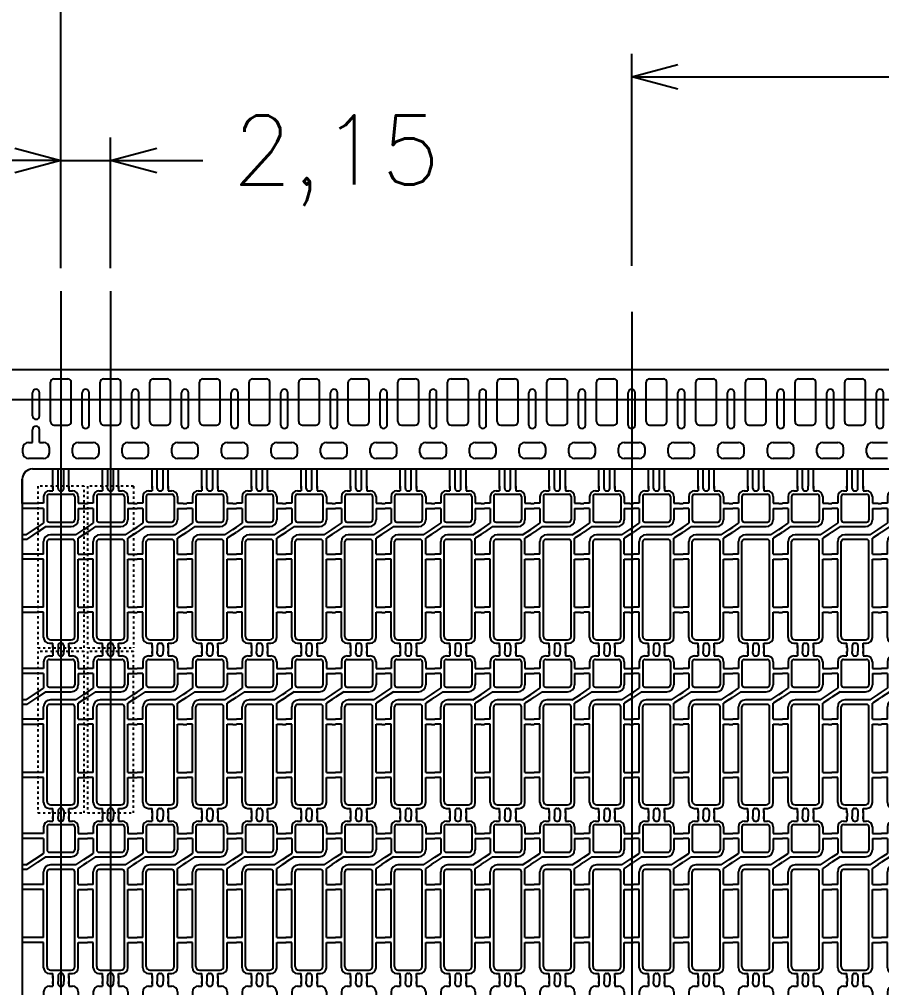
# Model space of a CAD drawing. Header units: millimetres. Extents: x -949 to -637, y 1078 to 1304.
# Drawn here: x -899.02 to -861.67, y 1240.38 to 1282.31 of the extents above; entities that cross this region are included whole.
import ezdxf

# ---------------------------------------------------------------- set-up
doc = ezdxf.new("R2010")
doc.units = ezdxf.units.MM
doc.header["$PDMODE"] = 3
doc.header["$PDSIZE"] = -1
for name, pattern in [('CENTER', [10.16, 6.35, -1.27, 1.27, -1.27]), ('DOT2', [0.125, 0, -0.125]), ('HIDDEN', [1.905, 1.27, -0.635])]:
    doc.linetypes.add(name, pattern=pattern)
doc.layers.get('DEFPOINTS').update_dxf_attribs({"color": 10})
for name, color, linetype in [('1', 3, 'Continuous'), ('6', 6, 'Continuous'), ('b etching', 1, 'Continuous'), ('CEN', 8, 'CENTER'), ('DIM', 7, 'Continuous'), ('HID', 1, 'HIDDEN')]:
    doc.layers.add(name, color=color, linetype=linetype)
doc.styles.add('SIMPLEX', font='simplex')
doc.styles.get("Standard").update_dxf_attribs({"font": 'txt.shx', "bigfont": 'chineset.shx'})
doc.dimstyles.new('ISO-25', dxfattribs={"dimtxt": 2.5, "dimasz": 2.5, "dimexe": 1.25, "dimexo": 0.625, "dimtad": 1, "dimtxsty": 'Standard', "dimcen": 2.5, "dimadec": 0, "dimazin": 0, "dimtfac": 1, "dimtmove": 0, "dimatfit": 3, "dimfxl": 1, "dimarcsym": 0})

# ---------------------------------------------------------------- blocks, each defined once
blk = doc.blocks.new('_OPEN30')
at = {"color": 0, "linetype": 'ByBlock'}
for p, q in [((-1, 0.268), (0, 0)), ((0, 0), (-1, -0.268)), ((0, 0), (-1, 0))]:
    blk.add_line(p, q, dxfattribs=at)
blk = doc.blocks.new('*D8')
at = {"layer": 'DEFPOINTS', "color": 0, "transparency": 16777216}
for p in [(-656.549, 1302.091), (-903.349, 1266.644), (-656.549, 1266.644)]:
    blk.add_point(p, dxfattribs=at)
at = {"layer": 'DIM', "color": 0, "lineweight": -2, "transparency": 16777216}
for p, q in [((-903.349, 1267.644), (-903.349, 1303.091)), ((-656.549, 1267.644), (-656.549, 1303.091)), ((-901.349, 1302.091), (-790.092, 1302.091)), ((-658.549, 1302.091), (-769.806, 1302.091))]:
    blk.add_line(p, q, dxfattribs=at)
at = {"layer": 'DIM', "color": 0, "lineweight": -2, "transparency": 16777216, "xscale": 2, "yscale": 2, "zscale": 2, "rotation": 180}
blk.add_blockref('_OPEN30', (-903.349, 1302.091), dxfattribs=at)
at = {"layer": 'DIM', "color": 0, "lineweight": -2, "transparency": 16777216, "xscale": 2, "yscale": 2, "zscale": 2}
blk.add_blockref('_OPEN30', (-656.549, 1302.091), dxfattribs=at)
at = {"layer": 'DIM', "color": 0, "transparency": 16777216, "insert": (-779.949, 1302.091), "char_height": 3, "attachment_point": 5, "style": 'SIMPLEX'}
blk.add_mtext('246,8±1', dxfattribs=at)
blk = doc.blocks.new('*D9')
at = {"layer": 'DEFPOINTS', "color": 0, "transparency": 16777216}
for p in [(-847.774, 1285.983), (-897.224, 1270.544), (-847.774, 1270.544)]:
    blk.add_point(p, dxfattribs=at)
at = {"layer": 'DIM', "color": 0, "lineweight": -2, "transparency": 16777216}
for p, q in [((-897.224, 1271.544), (-897.224, 1286.983)), ((-847.774, 1271.544), (-847.774, 1286.983)), ((-895.224, 1285.983), (-879.999, 1285.983)), ((-849.774, 1285.983), (-864.999, 1285.983))]:
    blk.add_line(p, q, dxfattribs=at)
at = {"layer": 'DIM', "color": 0, "lineweight": -2, "transparency": 16777216, "xscale": 2, "yscale": 2, "zscale": 2, "rotation": 180}
blk.add_blockref('_OPEN30', (-897.224, 1285.983), dxfattribs=at)
at = {"layer": 'DIM', "color": 0, "lineweight": -2, "transparency": 16777216, "xscale": 2, "yscale": 2, "zscale": 2}
blk.add_blockref('_OPEN30', (-847.774, 1285.983), dxfattribs=at)
at = {"layer": 'DIM', "color": 0, "transparency": 16777216, "insert": (-872.499, 1285.983), "char_height": 3, "attachment_point": 5, "style": 'SIMPLEX'}
blk.add_mtext('49,45', dxfattribs=at)
blk = doc.blocks.new('*D10')
at = {"layer": 'DEFPOINTS', "color": 0, "transparency": 16777216}
for p in [(-895.074, 1276.197), (-897.224, 1270.544), (-895.074, 1270.544)]:
    blk.add_point(p, dxfattribs=at)
at = {"layer": 'DIM', "color": 0, "lineweight": -2, "transparency": 16777216}
for p, q in [((-897.224, 1271.544), (-897.224, 1277.197)), ((-895.074, 1271.544), (-895.074, 1277.197)), ((-899.224, 1276.197), (-901.224, 1276.197)), ((-897.224, 1276.197), (-895.074, 1276.197)), ((-893.074, 1276.197), (-891.074, 1276.197))]:
    blk.add_line(p, q, dxfattribs=at)
at = {"layer": 'DIM', "color": 0, "lineweight": -2, "transparency": 16777216, "xscale": 2, "yscale": 2, "zscale": 2}
blk.add_blockref('_OPEN30', (-897.224, 1276.197), dxfattribs=at)
at = {"layer": 'DIM', "color": 0, "lineweight": -2, "transparency": 16777216, "xscale": 2, "yscale": 2, "zscale": 2, "rotation": 180}
blk.add_blockref('_OPEN30', (-895.074, 1276.197), dxfattribs=at)
at = {"layer": 'DIM', "color": 0, "transparency": 16777216, "insert": (-885.288, 1276.197), "char_height": 3, "attachment_point": 5, "style": 'SIMPLEX'}
blk.add_mtext('2,15', dxfattribs=at)
blk = doc.blocks.new('*D11')
at = {"layer": 'DEFPOINTS', "color": 0, "transparency": 16777216}
for p in [(-899.724, 1292.825), (-841.649, 1270.144), (-899.724, 1208.444)]:
    blk.add_point(p, dxfattribs=at)
at = {"layer": 'DIM', "color": 0, "lineweight": -2, "transparency": 16777216}
for p, q in [((-899.724, 1209.444), (-899.724, 1293.825)), ((-841.649, 1271.144), (-841.649, 1293.825)), ((-897.724, 1292.825), (-879.615, 1292.825)), ((-843.649, 1292.825), (-861.758, 1292.825))]:
    blk.add_line(p, q, dxfattribs=at)
at = {"layer": 'DIM', "color": 0, "lineweight": -2, "transparency": 16777216, "xscale": 2, "yscale": 2, "zscale": 2, "rotation": 180}
blk.add_blockref('_OPEN30', (-899.724, 1292.825), dxfattribs=at)
at = {"layer": 'DIM', "color": 0, "lineweight": -2, "transparency": 16777216, "xscale": 2, "yscale": 2, "zscale": 2}
blk.add_blockref('_OPEN30', (-841.649, 1292.825), dxfattribs=at)
at = {"layer": 'DIM', "color": 0, "transparency": 16777216, "insert": (-870.686, 1292.825), "char_height": 3, "attachment_point": 5, "style": 'SIMPLEX'}
blk.add_mtext('58,075', dxfattribs=at)
blk = doc.blocks.new('*D42')
at = {"layer": 'DEFPOINTS', "color": 0, "transparency": 16777216}
for p in [(-810.799, 1279.822), (-872.499, 1270.644), (-810.799, 1270.644)]:
    blk.add_point(p, dxfattribs=at)
at = {"layer": 'DIM', "color": 0, "lineweight": -2, "transparency": 16777216}
for p, q in [((-872.499, 1271.644), (-872.499, 1280.822)), ((-810.799, 1271.644), (-810.799, 1280.822)), ((-870.499, 1279.822), (-847.434, 1279.822)), ((-812.799, 1279.822), (-835.863, 1279.822))]:
    blk.add_line(p, q, dxfattribs=at)
at = {"layer": 'DIM', "color": 0, "lineweight": -2, "transparency": 16777216, "xscale": 2, "yscale": 2, "zscale": 2, "rotation": 180}
blk.add_blockref('_OPEN30', (-872.499, 1279.822), dxfattribs=at)
at = {"layer": 'DIM', "color": 0, "lineweight": -2, "transparency": 16777216, "xscale": 2, "yscale": 2, "zscale": 2}
blk.add_blockref('_OPEN30', (-810.799, 1279.822), dxfattribs=at)
at = {"layer": 'DIM', "color": 0, "transparency": 16777216, "insert": (-841.649, 1279.822), "char_height": 3, "attachment_point": 5, "style": 'SIMPLEX'}
blk.add_mtext('61,7', dxfattribs=at)
blk = doc.blocks.new('e1')
at = {"layer": '1'}
for p, q in [((-947.058, 906.581), (-947.058, 906.481)), ((-947.058, 906.481), (-947.058, 906.581)), ((-947.058, 906.581), (-947.058, 906.381)), ((-946.358, 906.581), (-946.358, 906.481)), ((-946.358, 906.481), (-946.358, 906.581)), ((-946.358, 906.581), (-946.358, 906.381)), ((-947.458, 906.131), (-947.458, 905.841)), ((-946.358, 906.381), (-946.208, 906.381)), ((-945.958, 906.131), (-945.958, 905.841)), ((-947.458, 905.841), (-947.708, 905.841)), ((-945.958, 905.841), (-945.708, 905.841)), ((-947.458, 905.621), (-947.708, 905.621)), ((-947.458, 905.621), (-947.458, 904.981)), ((-945.958, 905.621), (-945.958, 905.131)), ((-945.958, 905.621), (-945.708, 905.621)), ((-947.358, 904.831), (-946.258, 904.831)), ((-946.058, 904.481), (-947.158, 904.481)), ((-947.458, 903.641), (-947.458, 904.181)), ((-945.958, 903.641), (-945.958, 904.331)), ((-947.458, 903.641), (-947.708, 903.641)), ((-945.958, 903.641), (-945.708, 903.641)), ((-947.458, 903.421), (-947.708, 903.421)), ((-947.458, 901.341), (-947.458, 903.421)), ((-945.958, 901.341), (-945.958, 903.421)), ((-945.958, 903.421), (-945.708, 903.421)), ((-947.458, 901.341), (-947.708, 901.341)), ((-947.458, 901.121), (-947.708, 901.121)), ((-947.458, 900.031), (-947.458, 901.121)), ((-945.958, 901.341), (-945.708, 901.341)), ((-945.958, 900.031), (-945.958, 901.121)), ((-945.958, 901.121), (-945.708, 901.121)), ((-947.058, 899.581), (-947.058, 899.781)), ((-947.058, 899.581), (-947.058, 899.681)), ((-947.058, 899.681), (-947.058, 899.581)), ((-946.358, 899.781), (-946.208, 899.781)), ((-946.358, 899.581), (-946.358, 899.781)), ((-946.358, 899.581), (-946.358, 899.681)), ((-946.358, 899.681), (-946.358, 899.581))]:
    blk.add_line(p, q, dxfattribs=at)
at = {"layer": '1', "linetype": 'ByBlock'}
for p, q in [((-946.833, 906.481), (-946.833, 906.581)), ((-946.583, 906.481), (-946.583, 906.581)), ((-947.208, 906.381), (-947.058, 906.381)), ((-946.733, 906.381), (-946.683, 906.381)), ((-947.708, 904.814), (-947.458, 904.981)), ((-947.358, 904.831), (-947.708, 904.597)), ((-946.058, 904.481), (-945.708, 904.714)), ((-945.708, 904.497), (-945.958, 904.331)), ((-947.208, 899.781), (-947.058, 899.781)), ((-946.833, 899.681), (-946.833, 899.581)), ((-946.733, 899.781), (-946.683, 899.781)), ((-946.583, 899.681), (-946.583, 899.581))]:
    blk.add_line(p, q, dxfattribs=at)
at = {"layer": '1'}
for centre, radius, start, end in [((-947.208, 906.131), 0.25, 90, 180), ((-946.208, 906.131), 0.25, 0, 90), ((-946.258, 905.131), 0.3, 270, 0), ((-947.158, 904.181), 0.3, 90, 180), ((-947.208, 900.031), 0.25, 180, 270), ((-946.208, 900.031), 0.25, 270, 0)]:
    blk.add_arc(centre, radius, start, end, dxfattribs=at)
at = {"layer": '1', "linetype": 'ByBlock'}
for centre, start, end in [((-946.733, 906.481), 180, 270), ((-946.683, 906.481), 270, 0), ((-946.733, 899.681), 90, 180), ((-946.683, 899.681), 0, 90)]:
    blk.add_arc(centre, 0.1, start, end, dxfattribs=at)
blk = doc.blocks.new('e2')
at = {"layer": 'b etching', "linetype": 'ByBlock'}
for p, q in [((-947.308, 906.131), (-947.308, 905.131)), ((-947.208, 906.231), (-946.208, 906.231)), ((-946.108, 906.131), (-946.108, 905.131)), ((-947.208, 905.031), (-946.208, 905.031)), ((-947.308, 900.081), (-947.308, 904.181)), ((-946.208, 904.281), (-947.208, 904.281)), ((-946.108, 900.081), (-946.108, 904.181)), ((-947.158, 899.931), (-946.258, 899.931))]:
    blk.add_line(p, q, dxfattribs=at)
for centre, radius, start, end in [((-947.208, 906.131), 0.1, 90, 180), ((-946.208, 906.131), 0.1, 360, 90), ((-947.208, 905.131), 0.1, 180, 270), ((-946.208, 905.131), 0.1, 270, 360), ((-947.208, 904.181), 0.1, 90, 180), ((-946.208, 904.181), 0.1, 0, 90), ((-947.158, 900.081), 0.15, 180, 270), ((-946.258, 900.081), 0.15, 270, 0)]:
    blk.add_arc(centre, radius, start, end, dxfattribs=at)
blk = doc.blocks.new('TOP')
at = {"layer": '1', "linetype": 'ByBlock'}
for p, q in [((-895.149, 911.326), (-894.999, 911.326)), ((-895.149, 911.106), (-894.999, 911.106)), ((-895.149, 910.2), (-894.999, 910.3)), ((-895.149, 909.983), (-894.999, 910.083)), ((-895.149, 909.126), (-894.999, 909.126)), ((-895.149, 908.906), (-894.999, 908.906)), ((-895.149, 906.826), (-894.999, 906.826)), ((-895.149, 906.606), (-894.999, 906.606)), ((-896.499, 905.066), (-896.499, 904.916)), ((-896.274, 905.066), (-896.274, 904.916)), ((-896.024, 905.066), (-896.024, 904.916)), ((-895.799, 905.066), (-895.799, 904.916))]:
    blk.add_line(p, q, dxfattribs=at)
blk = doc.blocks.new('TOP13')
at = {"layer": '1'}
for p, q in [((-902.111, 615.212), (-902.111, 616.912)), ((-901.961, 617.062), (-901.361, 617.062)), ((-901.211, 615.212), (-901.211, 616.912)), ((-900.736, 615.062), (-900.736, 616.462)), ((-900.436, 615.062), (-900.436, 616.462)), ((-901.961, 615.062), (-901.361, 615.062))]:
    blk.add_line(p, q, dxfattribs=at)
for centre, start, end in [((-901.961, 616.912), 90, 180), ((-901.361, 616.912), 0, 90), ((-900.586, 616.462), 0, 180), ((-901.961, 615.212), 180, 270), ((-901.361, 615.212), 270, 0), ((-900.586, 615.062), 180, 0)]:
    blk.add_arc(centre, 0.15, start, end, dxfattribs=at)
blk = doc.blocks.new('1')
at = {"layer": '1', "linetype": 'ByBlock'}
for p, q in [((-898.224, 911.326), (-898.899, 911.326)), ((-898.224, 911.106), (-898.899, 911.106)), ((-898.899, 911.106), (-898.899, 909.966)), ((-898.724, 909.966), (-897.974, 910.466)), ((-898.699, 909.766), (-897.874, 910.316)), ((-898.724, 909.966), (-898.899, 909.966)), ((-898.699, 909.766), (-898.899, 909.766)), ((-898.899, 909.766), (-898.899, 909.126)), ((-898.224, 909.126), (-898.899, 909.126)), ((-898.224, 908.906), (-898.899, 908.906)), ((-898.899, 908.906), (-898.899, 906.826)), ((-898.224, 906.826), (-898.899, 906.826)), ((-898.224, 906.606), (-898.899, 906.606)), ((-898.899, 906.606), (-898.899, 904.176)), ((-898.224, 904.176), (-898.899, 904.176))]:
    blk.add_line(p, q, dxfattribs=at)
blk = doc.blocks.new('111')
at = {"layer": '1', "linetype": 'ByBlock'}
for p, q in [((-415.593, 929.351), (-415.593, 930.101)), ((-415.368, 929.351), (-415.368, 930.101)), ((-415.368, 930.101), (-415.118, 930.101)), ((-415.118, 929.351), (-415.118, 930.101)), ((-414.893, 930.101), (-413.443, 930.101)), ((-414.893, 929.351), (-414.893, 930.101))]:
    blk.add_line(p, q, dxfattribs=at)

msp = doc.modelspace()

# ---------------------------------------------------------------- linework, layer by layer
at = {"layer": '1'}
for p, q in [((-902.3486804, 1267.14394821), (-872.4986804, 1267.14394821)), ((-898.4486804, 1265.14394821), (-898.4486804, 1266.14394821)), ((-898.1486804, 1265.14394821), (-898.1486804, 1266.14394821)), ((-898.4486804, 1263.99394821), (-898.4486804, 1264.54394821)), ((-898.1486804, 1263.99394821), (-898.1486804, 1264.54394821)), ((-898.6236804, 1263.99394821), (-898.4486804, 1263.99394821)), ((-898.1486804, 1263.99394821), (-897.9736804, 1263.99394821)), ((-896.4736804, 1263.99394821), (-895.8236804, 1263.99394821)), ((-894.3236804, 1263.99394821), (-893.6736804, 1263.99394821)), ((-892.1736804, 1263.99394821), (-891.5236804, 1263.99394821)), ((-890.0236804, 1263.99394821), (-889.3736804, 1263.99394821)), ((-887.8736804, 1263.99394821), (-887.2236804, 1263.99394821)), ((-885.7236804, 1263.99394821), (-885.0736804, 1263.99394821)), ((-883.5736804, 1263.99394821), (-882.9236804, 1263.99394821)), ((-881.4236804, 1263.99394821), (-880.7736804, 1263.99394821)), ((-879.2736804, 1263.99394821), (-878.6236804, 1263.99394821)), ((-877.1236804, 1263.99394821), (-876.4736804, 1263.99394821)), ((-874.9736804, 1263.99394821), (-874.3236804, 1263.99394821)), ((-872.8236804, 1263.99394821), (-872.1736804, 1263.99394821)), ((-870.6736804, 1263.99394821), (-870.0236804, 1263.99394821)), ((-868.5236804, 1263.99394821), (-867.8736804, 1263.99394821)), ((-866.3736804, 1263.99394821), (-865.7236804, 1263.99394821)), ((-864.2236804, 1263.99394821), (-863.5736804, 1263.99394821)), ((-862.0736804, 1263.99394821), (-861.4236804, 1263.99394821))]:
    msp.add_line(p, q, dxfattribs=at)
at = {"layer": '1', "linetype": 'ByBlock'}
for p, q in [((-872.4986804, 1267.14394821), (-842.6486804, 1267.14394821)), ((-898.8736804, 1263.54394821), (-898.8736804, 1263.74394821)), ((-897.7236804, 1263.54394821), (-897.7236804, 1263.74394821)), ((-896.7236804, 1263.54394821), (-896.7236804, 1263.74394821)), ((-895.5736804, 1263.54394821), (-895.5736804, 1263.74394821)), ((-894.5736804, 1263.54394821), (-894.5736804, 1263.74394821)), ((-893.4236804, 1263.54394821), (-893.4236804, 1263.74394821)), ((-892.4236804, 1263.54394821), (-892.4236804, 1263.74394821)), ((-891.2736804, 1263.54394821), (-891.2736804, 1263.74394821)), ((-890.2736804, 1263.54394821), (-890.2736804, 1263.74394821)), ((-889.1236804, 1263.54394821), (-889.1236804, 1263.74394821)), ((-888.1236804, 1263.54394821), (-888.1236804, 1263.74394821)), ((-886.9736804, 1263.54394821), (-886.9736804, 1263.74394821)), ((-885.9736804, 1263.54394821), (-885.9736804, 1263.74394821)), ((-884.8236804, 1263.54394821), (-884.8236804, 1263.74394821)), ((-883.8236804, 1263.54394821), (-883.8236804, 1263.74394821)), ((-882.6736804, 1263.54394821), (-882.6736804, 1263.74394821)), ((-881.6736804, 1263.54394821), (-881.6736804, 1263.74394821)), ((-880.5236804, 1263.54394821), (-880.5236804, 1263.74394821)), ((-879.5236804, 1263.54394821), (-879.5236804, 1263.74394821)), ((-878.3736804, 1263.54394821), (-878.3736804, 1263.74394821)), ((-877.3736804, 1263.54394821), (-877.3736804, 1263.74394821)), ((-876.2236804, 1263.54394821), (-876.2236804, 1263.74394821)), ((-875.2236804, 1263.54394821), (-875.2236804, 1263.74394821)), ((-874.0736804, 1263.54394821), (-874.0736804, 1263.74394821)), ((-873.0736804, 1263.54394821), (-873.0736804, 1263.74394821)), ((-871.9236804, 1263.54394821), (-871.9236804, 1263.74394821)), ((-870.9236804, 1263.54394821), (-870.9236804, 1263.74394821)), ((-869.7736804, 1263.54394821), (-869.7736804, 1263.74394821)), ((-868.7736804, 1263.54394821), (-868.7736804, 1263.74394821)), ((-867.6236804, 1263.54394821), (-867.6236804, 1263.74394821)), ((-866.6236804, 1263.54394821), (-866.6236804, 1263.74394821)), ((-865.4736804, 1263.54394821), (-865.4736804, 1263.74394821)), ((-864.4736804, 1263.54394821), (-864.4736804, 1263.74394821)), ((-863.3236804, 1263.54394821), (-863.3236804, 1263.74394821)), ((-862.3236804, 1263.54394821), (-862.3236804, 1263.74394821)), ((-897.9736804, 1263.29394821), (-898.6236804, 1263.29394821)), ((-895.8236804, 1263.29394821), (-896.4736804, 1263.29394821)), ((-893.6736804, 1263.29394821), (-894.3236804, 1263.29394821)), ((-891.5236804, 1263.29394821), (-892.1736804, 1263.29394821)), ((-889.3736804, 1263.29394821), (-890.0236804, 1263.29394821)), ((-887.2236804, 1263.29394821), (-887.8736804, 1263.29394821)), ((-885.0736804, 1263.29394821), (-885.7236804, 1263.29394821)), ((-882.9236804, 1263.29394821), (-883.5736804, 1263.29394821)), ((-880.7736804, 1263.29394821), (-881.4236804, 1263.29394821)), ((-878.6236804, 1263.29394821), (-879.2736804, 1263.29394821)), ((-876.4736804, 1263.29394821), (-877.1236804, 1263.29394821)), ((-874.3236804, 1263.29394821), (-874.9736804, 1263.29394821)), ((-872.1736804, 1263.29394821), (-872.8236804, 1263.29394821)), ((-870.0236804, 1263.29394821), (-870.6736804, 1263.29394821)), ((-867.8736804, 1263.29394821), (-868.5236804, 1263.29394821)), ((-865.7236804, 1263.29394821), (-866.3736804, 1263.29394821)), ((-863.5736804, 1263.29394821), (-864.2236804, 1263.29394821)), ((-861.4236804, 1263.29394821), (-862.0736804, 1263.29394821)), ((-898.4486804, 1262.84394821), (-897.5736804, 1262.84394821)), ((-898.8986804, 1261.35394821), (-898.8986804, 1262.39394821))]:
    msp.add_line(p, q, dxfattribs=at)
at = {"layer": '1'}
for centre, start, end in [((-898.2986804, 1266.14394821), 0, 180), ((-898.2986804, 1265.14394821), 180, 0), ((-898.2986804, 1264.54394821), 0, 180)]:
    msp.add_arc(centre, 0.15, start, end, dxfattribs=at)
at = {"layer": '1', "linetype": 'ByBlock'}
for centre, radius, start, end in [((-898.6236804, 1263.74394821), 0.25, 90, 180), ((-897.9736804, 1263.74394821), 0.25, 0, 90), ((-896.4736804, 1263.74394821), 0.25, 90, 180), ((-895.8236804, 1263.74394821), 0.25, 0, 90), ((-894.3236804, 1263.74394821), 0.25, 90, 180), ((-893.6736804, 1263.74394821), 0.25, 0, 90), ((-892.1736804, 1263.74394821), 0.25, 90, 180), ((-891.5236804, 1263.74394821), 0.25, 0, 90), ((-890.0236804, 1263.74394821), 0.25, 90, 180), ((-889.3736804, 1263.74394821), 0.25, 0, 90), ((-887.8736804, 1263.74394821), 0.25, 90, 180), ((-887.2236804, 1263.74394821), 0.25, 0, 90), ((-885.7236804, 1263.74394821), 0.25, 90, 180), ((-885.0736804, 1263.74394821), 0.25, 0, 90), ((-883.5736804, 1263.74394821), 0.25, 90, 180), ((-882.9236804, 1263.74394821), 0.25, 0, 90), ((-881.4236804, 1263.74394821), 0.25, 90, 180), ((-880.7736804, 1263.74394821), 0.25, 0, 90), ((-879.2736804, 1263.74394821), 0.25, 90, 180), ((-878.6236804, 1263.74394821), 0.25, 0, 90), ((-877.1236804, 1263.74394821), 0.25, 90, 180), ((-876.4736804, 1263.74394821), 0.25, 0, 90), ((-874.9736804, 1263.74394821), 0.25, 90, 180), ((-874.3236804, 1263.74394821), 0.25, 0, 90), ((-872.8236804, 1263.74394821), 0.25, 90, 180), ((-872.1736804, 1263.74394821), 0.25, 0, 90), ((-870.6736804, 1263.74394821), 0.25, 90, 180), ((-870.0236804, 1263.74394821), 0.25, 0, 90), ((-868.5236804, 1263.74394821), 0.25, 90, 180), ((-867.8736804, 1263.74394821), 0.25, 0, 90), ((-866.3736804, 1263.74394821), 0.25, 90, 180), ((-865.7236804, 1263.74394821), 0.25, 0, 90), ((-864.2236804, 1263.74394821), 0.25, 90, 180), ((-863.5736804, 1263.74394821), 0.25, 0, 90), ((-862.0736804, 1263.74394821), 0.25, 90, 180), ((-898.6236804, 1263.54394821), 0.25, 180, 270), ((-897.9736804, 1263.54394821), 0.25, 270, 0), ((-896.4736804, 1263.54394821), 0.25, 180, 270), ((-895.8236804, 1263.54394821), 0.25, 270, 0), ((-894.3236804, 1263.54394821), 0.25, 180, 270), ((-893.6736804, 1263.54394821), 0.25, 270, 0), ((-892.1736804, 1263.54394821), 0.25, 180, 270), ((-891.5236804, 1263.54394821), 0.25, 270, 0), ((-890.0236804, 1263.54394821), 0.25, 180, 270), ((-889.3736804, 1263.54394821), 0.25, 270, 0), ((-887.8736804, 1263.54394821), 0.25, 180, 270), ((-887.2236804, 1263.54394821), 0.25, 270, 0), ((-885.7236804, 1263.54394821), 0.25, 180, 270), ((-885.0736804, 1263.54394821), 0.25, 270, 0), ((-883.5736804, 1263.54394821), 0.25, 180, 270), ((-882.9236804, 1263.54394821), 0.25, 270, 0), ((-881.4236804, 1263.54394821), 0.25, 180, 270), ((-880.7736804, 1263.54394821), 0.25, 270, 0), ((-879.2736804, 1263.54394821), 0.25, 180, 270), ((-878.6236804, 1263.54394821), 0.25, 270, 0), ((-877.1236804, 1263.54394821), 0.25, 180, 270), ((-876.4736804, 1263.54394821), 0.25, 270, 0), ((-874.9736804, 1263.54394821), 0.25, 180, 270), ((-874.3236804, 1263.54394821), 0.25, 270, 0), ((-872.8236804, 1263.54394821), 0.25, 180, 270), ((-872.1736804, 1263.54394821), 0.25, 270, 0), ((-870.6736804, 1263.54394821), 0.25, 180, 270), ((-870.0236804, 1263.54394821), 0.25, 270, 0), ((-868.5236804, 1263.54394821), 0.25, 180, 270), ((-867.8736804, 1263.54394821), 0.25, 270, 0), ((-866.3736804, 1263.54394821), 0.25, 180, 270), ((-865.7236804, 1263.54394821), 0.25, 270, 0), ((-864.2236804, 1263.54394821), 0.25, 180, 270), ((-863.5736804, 1263.54394821), 0.25, 270, 0), ((-862.0736804, 1263.54394821), 0.25, 180, 270), ((-898.4486804, 1262.39394821), 0.45, 90, 180)]:
    msp.add_arc(centre, radius, start, end, dxfattribs=at)
at = {"layer": '6', "linetype": 'DOT2'}
for p, q in [((-898.2236804, 1262.09394821), (-898.2236804, 1255.09394821)), ((-896.2236804, 1262.09394821), (-898.2236804, 1262.09394821)), ((-896.2236804, 1255.09394821), (-896.2236804, 1262.09394821)), ((-896.0736804, 1262.09394821), (-896.0736804, 1255.09394821)), ((-894.0736804, 1262.09394821), (-896.0736804, 1262.09394821)), ((-894.0736804, 1262.09394821), (-894.0736804, 1255.09394821)), ((-898.2236804, 1255.09394821), (-896.2236804, 1255.09394821)), ((-896.0736804, 1255.09394821), (-894.0736804, 1255.09394821)), ((-896.2236804, 1254.94394821), (-898.2236804, 1254.94394821)), ((-898.2236804, 1254.94394821), (-898.2236804, 1247.94394821)), ((-896.2236804, 1247.94394821), (-896.2236804, 1254.94394821)), ((-896.0736804, 1254.94394821), (-896.0736804, 1247.94394821)), ((-894.0736804, 1254.94394821), (-896.0736804, 1254.94394821)), ((-894.0736804, 1247.94394821), (-894.0736804, 1254.94394821)), ((-898.2236804, 1247.94394821), (-896.2236804, 1247.94394821)), ((-896.0736804, 1247.94394821), (-894.0736804, 1247.94394821))]:
    msp.add_line(p, q, dxfattribs=at)
at = {"layer": 'CEN', "linetype": 'ByBlock'}
for p, q in [((-897.2236804, 1270.54394821), (-897.2236804, 1204.34394821)), ((-895.0736804, 1270.54394821), (-895.0736804, 1203.74394821)), ((-872.4986804, 1269.64394821), (-872.4986804, 1202.64394821)), ((-901.6236804, 1265.84394821), (-659.2736804, 1265.84394821))]:
    msp.add_line(p, q, dxfattribs=at)
at = {"layer": 'HID', "linetype": 'ByBlock'}
for p, q in [((-898.4486804, 1262.84394821), (-846.5486804, 1262.84394821)), ((-898.8986804, 1262.39394821), (-898.8986804, 1211.89394821))]:
    msp.add_line(p, q, dxfattribs=at)
msp.add_arc((-898.4486804, 1262.39394821), 0.45, 90, 180, dxfattribs=at)

# ---------------------------------------------------------------- block references
at = {"linetype": 'ByBlock'}
for name, p in [('TOP13', (4.43685045, 649.68182745)), ('TOP13', (6.58685045, 649.68182745)), ('TOP13', (8.73685045, 649.68182745)), ('TOP13', (10.88685045, 649.68182745)), ('TOP13', (13.03685045, 649.68182745)), ('TOP13', (15.18685045, 649.68182745)), ('TOP13', (17.33685045, 649.68182745)), ('TOP13', (19.48685045, 649.68182745)), ('TOP13', (21.63685045, 649.68182745)), ('TOP13', (23.78685045, 649.68182745)), ('TOP13', (25.93685045, 649.68182745)), ('TOP13', (28.08685045, 649.68182745)), ('TOP13', (30.23685045, 649.68182745)), ('TOP13', (32.38685045, 649.68182745)), ('TOP13', (34.53685045, 649.68182745)), ('TOP13', (36.68685045, 649.68182745)), ('TOP13', (38.83685045, 649.68182745)), ('111', (-481.98056474, 332.74258644)), ('111', (-479.83056474, 332.74258644)), ('111', (-477.68056474, 332.74258644)), ('111', (-475.53056474, 332.74258644)), ('111', (-473.38056474, 332.74258644)), ('111', (-471.23056474, 332.74258644)), ('111', (-469.08056474, 332.74258644)), ('111', (-466.93056474, 332.74258644)), ('111', (-464.78056474, 332.74258644)), ('111', (-462.63056474, 332.74258644)), ('111', (-460.48056474, 332.74258644)), ('111', (-458.33056474, 332.74258644)), ('111', (-456.18056474, 332.74258644)), ('111', (-454.03056474, 332.74258644)), ('111', (-451.88056474, 332.74258644)), ('111', (-449.73056474, 332.74258644)), ('111', (-447.58056474, 332.74258644)), ('e1', (49.48386592, 355.51326061)), ('e2', (49.48386592, 355.51326061)), ('e1', (51.63386592, 355.51326061)), ('e2', (51.63386592, 355.51326061)), ('e1', (53.78386592, 355.51326061)), ('e2', (53.78386592, 355.51326061)), ('e1', (55.93386592, 355.51326061)), ('e2', (55.93386592, 355.51326061)), ('e1', (58.08386592, 355.51326061)), ('e2', (58.08386592, 355.51326061)), ('e1', (60.23386592, 355.51326061)), ('e2', (60.23386592, 355.51326061)), ('e1', (62.38386592, 355.51326061)), ('e2', (62.38386592, 355.51326061)), ('e1', (64.53386592, 355.51326061)), ('e2', (64.53386592, 355.51326061)), ('e1', (66.68386592, 355.51326061)), ('e2', (66.68386592, 355.51326061)), ('e1', (68.83386592, 355.51326061)), ('e2', (68.83386592, 355.51326061)), ('e1', (70.98386592, 355.51326061)), ('e2', (70.98386592, 355.51326061)), ('e1', (73.13386592, 355.51326061)), ('e2', (73.13386592, 355.51326061)), ('e1', (75.28386592, 355.51326061)), ('e2', (75.28386592, 355.51326061)), ('e1', (77.43386592, 355.51326061)), ('e2', (77.43386592, 355.51326061)), ('e1', (79.58386592, 355.51326061)), ('e2', (79.58386592, 355.51326061)), ('e1', (81.73386592, 355.51326061)), ('e2', (81.73386592, 355.51326061)), ('e1', (83.88386592, 355.51326061)), ('e2', (83.88386592, 355.51326061)), ('e1', (86.03386592, 355.51326061)), ('1', (0, 350.02754633)), ('TOP', (-1.075, 350.02754633)), ('TOP', (1.075, 350.02754633)), ('TOP', (3.225, 350.02754633)), ('TOP', (5.375, 350.02754633)), ('TOP', (7.525, 350.02754633)), ('TOP', (9.675, 350.02754633)), ('TOP', (11.825, 350.02754633)), ('TOP', (13.975, 350.02754633)), ('TOP', (16.125, 350.02754633)), ('TOP', (18.275, 350.02754633)), ('TOP', (20.425, 350.02754633)), ('TOP', (22.575, 350.02754633)), ('TOP', (24.725, 350.02754633)), ('TOP', (26.875, 350.02754633)), ('TOP', (29.025, 350.02754633)), ('TOP', (31.175, 350.02754633)), ('TOP', (33.325, 350.02754633)), ('e1', (49.48386592, 348.36326061)), ('e2', (49.48386592, 348.36326061)), ('e1', (51.63386592, 348.36326061)), ('e2', (51.63386592, 348.36326061)), ('e1', (53.78386592, 348.36326061)), ('e2', (53.78386592, 348.36326061)), ('e1', (55.93386592, 348.36326061)), ('e2', (55.93386592, 348.36326061)), ('e1', (58.08386592, 348.36326061)), ('e2', (58.08386592, 348.36326061)), ('e1', (60.23386592, 348.36326061)), ('e2', (60.23386592, 348.36326061)), ('e1', (62.38386592, 348.36326061)), ('e2', (62.38386592, 348.36326061)), ('e1', (64.53386592, 348.36326061)), ('e2', (64.53386592, 348.36326061)), ('e1', (66.68386592, 348.36326061)), ('e2', (66.68386592, 348.36326061)), ('e1', (68.83386592, 348.36326061)), ('e2', (68.83386592, 348.36326061)), ('e1', (70.98386592, 348.36326061)), ('e2', (70.98386592, 348.36326061)), ('e1', (73.13386592, 348.36326061)), ('e2', (73.13386592, 348.36326061)), ('e1', (75.28386592, 348.36326061)), ('e2', (75.28386592, 348.36326061)), ('e1', (77.43386592, 348.36326061)), ('e2', (77.43386592, 348.36326061)), ('e1', (79.58386592, 348.36326061)), ('e2', (79.58386592, 348.36326061)), ('e1', (81.73386592, 348.36326061)), ('e2', (81.73386592, 348.36326061)), ('e1', (83.88386592, 348.36326061)), ('e2', (83.88386592, 348.36326061)), ('e1', (86.03386592, 348.36326061)), ('1', (0, 342.87754633)), ('TOP', (-1.075, 342.87754633)), ('TOP', (-1.075, 342.87754633)), ('TOP', (1.075, 342.87754633)), ('TOP', (3.225, 342.87754633)), ('TOP', (5.375, 342.87754633)), ('TOP', (7.525, 342.87754633)), ('TOP', (9.675, 342.87754633)), ('TOP', (11.825, 342.87754633)), ('TOP', (13.975, 342.87754633)), ('TOP', (16.125, 342.87754633)), ('TOP', (18.275, 342.87754633)), ('TOP', (20.425, 342.87754633)), ('TOP', (22.575, 342.87754633)), ('TOP', (24.725, 342.87754633)), ('TOP', (26.875, 342.87754633)), ('TOP', (29.025, 342.87754633)), ('TOP', (31.175, 342.87754633)), ('TOP', (33.325, 342.87754633)), ('e1', (49.48386592, 341.21326061)), ('e2', (49.48386592, 341.21326061)), ('e1', (51.63386592, 341.21326061)), ('e2', (51.63386592, 341.21326061)), ('e1', (53.78386592, 341.21326061)), ('e2', (53.78386592, 341.21326061)), ('e1', (55.93386592, 341.21326061)), ('e2', (55.93386592, 341.21326061)), ('e1', (58.08386592, 341.21326061)), ('e2', (58.08386592, 341.21326061)), ('e1', (60.23386592, 341.21326061)), ('e2', (60.23386592, 341.21326061)), ('e1', (62.38386592, 341.21326061)), ('e2', (62.38386592, 341.21326061)), ('e1', (64.53386592, 341.21326061)), ('e2', (64.53386592, 341.21326061)), ('e1', (66.68386592, 341.21326061)), ('e2', (66.68386592, 341.21326061)), ('e1', (68.83386592, 341.21326061)), ('e2', (68.83386592, 341.21326061)), ('e1', (70.98386592, 341.21326061)), ('e2', (70.98386592, 341.21326061)), ('e1', (73.13386592, 341.21326061)), ('e2', (73.13386592, 341.21326061)), ('e1', (75.28386592, 341.21326061)), ('e2', (75.28386592, 341.21326061)), ('e1', (77.43386592, 341.21326061)), ('e2', (77.43386592, 341.21326061)), ('e1', (79.58386592, 341.21326061)), ('e2', (79.58386592, 341.21326061)), ('e1', (81.73386592, 341.21326061)), ('e2', (81.73386592, 341.21326061)), ('e1', (83.88386592, 341.21326061)), ('e2', (83.88386592, 341.21326061)), ('e1', (86.03386592, 341.21326061)), ('1', (0, 335.72754633)), ('TOP', (-1.075, 335.72754633)), ('TOP', (-1.075, 335.72754633)), ('TOP', (1.075, 335.72754633)), ('TOP', (3.225, 335.72754633)), ('TOP', (5.375, 335.72754633)), ('TOP', (7.525, 335.72754633)), ('TOP', (9.675, 335.72754633)), ('TOP', (11.825, 335.72754633)), ('TOP', (13.975, 335.72754633)), ('TOP', (16.125, 335.72754633)), ('TOP', (18.275, 335.72754633)), ('TOP', (20.425, 335.72754633)), ('TOP', (22.575, 335.72754633)), ('TOP', (24.725, 335.72754633)), ('TOP', (26.875, 335.72754633)), ('TOP', (29.025, 335.72754633)), ('TOP', (31.175, 335.72754633)), ('TOP', (33.325, 335.72754633)), ('e1', (49.48386592, 334.06326061)), ('e1', (51.63386592, 334.06326061)), ('e1', (53.78386592, 334.06326061)), ('e1', (55.93386592, 334.06326061)), ('e1', (58.08386592, 334.06326061)), ('e1', (60.23386592, 334.06326061)), ('e1', (62.38386592, 334.06326061)), ('e1', (64.53386592, 334.06326061)), ('e1', (66.68386592, 334.06326061)), ('e1', (68.83386592, 334.06326061)), ('e1', (70.98386592, 334.06326061)), ('e1', (73.13386592, 334.06326061)), ('e1', (75.28386592, 334.06326061)), ('e1', (77.43386592, 334.06326061)), ('e1', (79.58386592, 334.06326061)), ('e1', (81.73386592, 334.06326061)), ('e1', (83.88386592, 334.06326061)), ('e1', (86.03386592, 334.06326061))]:
    msp.add_blockref(name, p, dxfattribs=at)

# ---------------------------------------------------------------- dimensions: what is measured, and where the dimension line sits
at = {"layer": 'DIM'}
for base, p1, p2, override, picture, middle in [((-656.5486803994, 1302.0911544611), (-903.3486803994, 1266.6439482137), (-656.5486803994, 1266.6439482137), {"dimtxt": 3, "dimasz": 2, "dimexe": 1, "dimexo": 1, "dimgap": 1.5, "dimtad": 0, "dimdec": 8, "dimtxsty": 'SIMPLEX', "dimblk1": 'OPEN30', "dimblk2": 'OPEN30', "dimsah": 1, "dimtol": 1, "dimlim": 0, "dimtp": 1, "dimtm": 1, "dimtfac": 1, "dimtdec": 8}, '*D8', (-779.9486803994, 1302.0911544611)), ((-899.7236803994, 1292.8245192535), (-841.6486803994, 1270.1439482137), (-899.7236803994, 1208.4439482137), {"dimtxt": 3, "dimasz": 2, "dimexe": 1, "dimexo": 1, "dimgap": 1.5, "dimtad": 0, "dimdec": 8, "dimtxsty": 'SIMPLEX', "dimblk1": 'OPEN30', "dimblk2": 'OPEN30', "dimsah": 1, "dimtp": 0.05, "dimtm": 0.05, "dimtfac": 0.5, "dimtdec": 8}, '*D11', (-870.6861803994, 1292.8245192535)), ((-847.7736803994, 1285.9826068217), (-897.2236803994, 1270.5439482137), (-847.7736803994, 1270.5439482137), {"dimtxt": 3, "dimasz": 2, "dimexe": 1, "dimexo": 1, "dimgap": 1.5, "dimtad": 0, "dimdec": 8, "dimtxsty": 'SIMPLEX', "dimblk1": 'OPEN30', "dimblk2": 'OPEN30', "dimsah": 1, "dimtp": 0.05, "dimtm": 0.05, "dimtfac": 0.5, "dimtdec": 8}, '*D9', (-872.4986803994, 1285.9826068217)), ((-810.7986803994, 1279.8217741711), (-872.4986803994, 1270.6439482137), (-810.7986803994, 1270.6439482137), {"dimtxt": 3, "dimasz": 2, "dimexe": 1, "dimexo": 1, "dimgap": 1.5, "dimtad": 0, "dimdec": 8, "dimtxsty": 'SIMPLEX', "dimblk1": 'OPEN30', "dimblk2": 'OPEN30', "dimsah": 1, "dimtp": 0.05, "dimtm": 0.05, "dimtfac": 0.5, "dimtdec": 8}, '*D42', (-841.6486803994, 1279.8217741711)), ((-895.0736804, 1276.19675522), (-897.2236804, 1270.54394821), (-895.0736804, 1270.54394821), {"dimtxt": 3, "dimasz": 2, "dimexe": 1, "dimexo": 1, "dimgap": 1.5, "dimtad": 0, "dimdec": 8, "dimtxsty": 'SIMPLEX', "dimblk1": 'OPEN30', "dimblk2": 'OPEN30', "dimsah": 1, "dimtp": 0.05, "dimtm": 0.05, "dimtfac": 0.5, "dimtdec": 8}, '*D10', (-885.28796611, 1276.19675522))]:
    dim = msp.add_linear_dim(base=base, p1=p1, p2=p2, dimstyle='ISO-25', override=override, dxfattribs=at)
    dim.commit()
    dim.dimension.update_dxf_attribs({"geometry": picture, "text_midpoint": middle})

doc.saveas('drawing.dxf')
